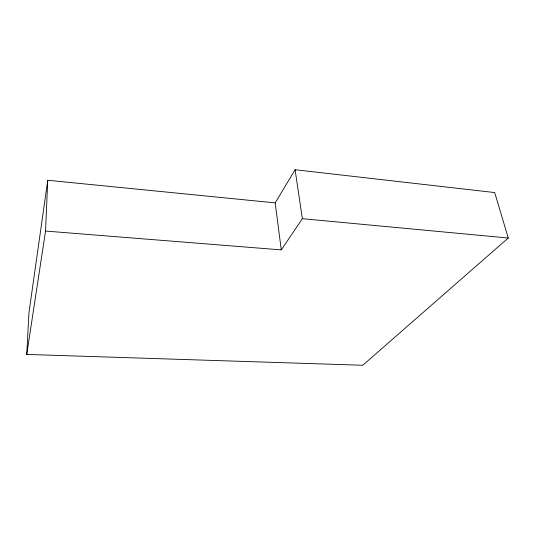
<?xml version="1.0" encoding="UTF-8"?>
<svg xmlns="http://www.w3.org/2000/svg" width="535" height="535" viewBox="0 0 535 535"><rect width="100%" height="100%" fill="white"/><g stroke="black" fill="none" stroke-linecap="round" stroke-linejoin="round"><path stroke-width="0.8" d="M26.75 354.431L45.542 231.06L47.742 180.262L275.191 202.885L295.093 169.735L494.714 192.567L508.25 238.022L362.777 365.265L26.75 354.431L28.923 312.988L47.742 180.262M45.542 231.06L281.276 249.892L302.349 218.695L295.093 169.735M302.349 218.695L508.25 238.022M275.191 202.885L281.276 249.892"/></g></svg>
